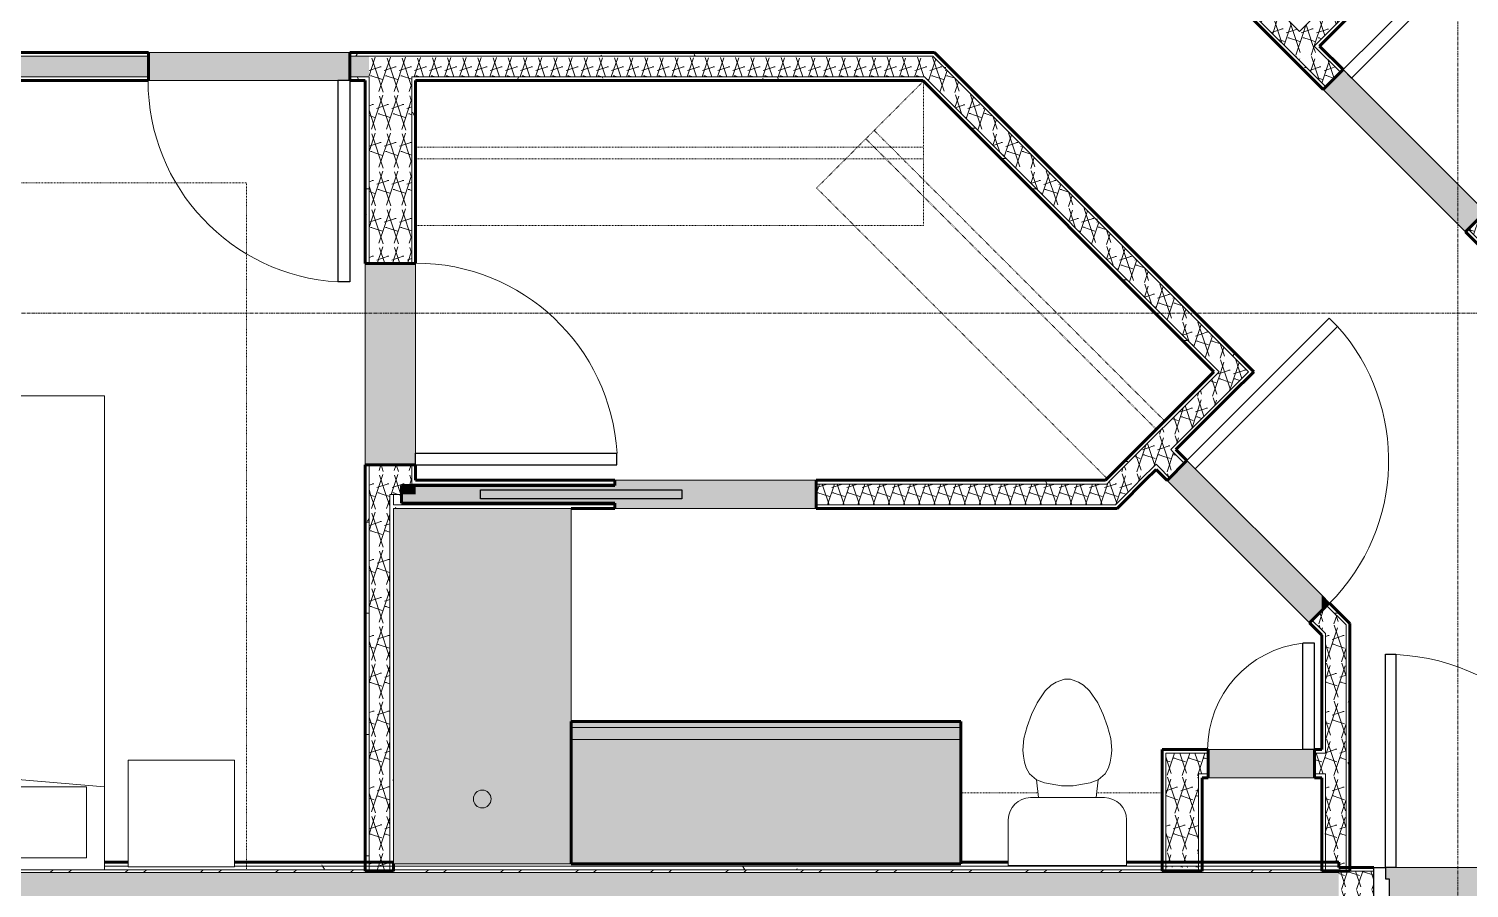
# Model space of a CAD drawing. Header units: inches. Extents: x -4169 to -1846, y 9706 to 12377.
# Drawn here: x -3722.7 to -3479.4, y 11750.1 to 11895.2 of the extents above; entities that cross this region are included whole.
import ezdxf

# ---------------------------------------------------------------- set-up
doc = ezdxf.new("R2010")
doc.units = ezdxf.units.IN
doc.header["$MEASUREMENT"] = 0
doc.linetypes.add('Dash', pattern=[0.25, 0.125, -0.125])
doc.linetypes.add('Grid Line 1_2_', pattern=[0.875, 0.5, -0.125, 0.125, -0.125])
for name, color, linetype, lineweight in [('0-1', 7, 'Continuous', 5), ('0-2', 50, 'Continuous', 18), ('A-DOOR', 31, 'Continuous', 18), ('A-DOOR-1', 250, 'Continuous', 9), ('A-DOOR-2', 90, 'Continuous', 30), ('A-DOOR-6', 31, 'Continuous', 30), ('A-DOOR-7', 31, 'Continuous', 9), ('A-DOOR-FRAM', 31, 'Continuous', 30), ('A-WALL', 113, 'Continuous', 18), ('A-WALL-1', 8, 'Continuous', 5), ('A-WALL-4', 10, 'Continuous', 60), ('A-WALL-5', 50, 'Continuous', 18), ('A-WALL-PATT-1', 250, 'Continuous', 9), ('A-WALL-PATT-2', 253, 'Continuous', 9), ('A-WALL-PATT-4', 111, 'Continuous', 9), ('I-FURN-1', 250, 'Continuous', 9), ('I-FURN-HDLN-1', 250, 'Dash', 9), ('I-WALL', 2, 'Continuous', 18), ('I-WALL-2', 2, 'Continuous', 5), ('I-WALL-3', 2, 'Continuous', 60), ('P-SANR-FIXT-2', 250, 'Continuous', 9), ('P-SANR-FIXT-3', 55, 'Continuous', 9), ('Q-CASE-1', 9, 'Continuous', 9), ('Q-CASE-2', 10, 'Continuous', 60), ('Q-CASE-3', 250, 'Continuous', 9), ('Q-CASE-HDLN-1', 250, 'Dash', 9), ('S-GRID-1', 1, 'Grid Line 1_2_', 9)]:
    doc.layers.add(name, color=color, linetype=linetype, lineweight=lineweight)
pattern_1 = [(0, (0, 0), (20.48, 5.12), [0.845, -14.515, 0.845, -14.515, -81.92]), (0, (0, 0), (20.48, 5.12), [-30.72, 0.845, -29.875, 0.845, -14.515, -35.84]), (0, (0, 0), (20.48, 5.12), [-76.8, 0.845, -9.395, 0.845, -24.755]), (120, (7.68, 2.56), (-14.67405, 15.1762003), [0.845, -14.515, 0.845, -14.515, -81.92]), (120, (7.68, 2.56), (-14.67405, 15.1762003), [-30.72, 0.845, -29.875, 0.845, -14.515, -35.84]), (120, (7.68, 2.56), (-14.67405, 15.1762003), [-76.8, 0.845, -9.395, 0.845, -24.755]), (240, (10.24, 12.8), (-5.80595, -20.2962003), [0.845, -14.515, 0.845, -14.515, -81.92]), (240, (10.24, 12.8), (-5.80595, -20.2962003), [-30.72, 0.845, -29.875, 0.845, -14.515, -35.84]), (240, (10.24, 12.8), (-5.80595, -20.2962003), [-76.8, 0.845, -9.395, 0.845, -24.755])]
pattern_2 = [(161.57, (0.32, 0.32), (-2.560496185, -0.000537386), [0, -18.214, 2.022, 0]), (18.43, (-0.32, 0.32), (-2.560496185, 0.000537386), [0, -18.214, 2.022, 0]), (108.43, (0.32, 0.32), (1.27922091, -6.400876726), [6.07, -14.166]), (71.57, (-0.32, 0.32), (1.27922091, 6.400876726), [6.07, -14.166])]

# ---------------------------------------------------------------- blocks, each defined once
blk = doc.blocks.new('SWING - SINGLE - FLUSH - 2-10 x 6-8 - PASSAGE-2675466-ENLARGED RCP - 2ND FLOOR PLAN')
at = {"layer": 'A-DOOR-1'}
blk.add_arc((17, 4.25), 34.07, 93.3657, 180, dxfattribs=at)
at = {"layer": 'A-DOOR-2'}
for p, q in [((15, 4.25), (15, 38.26)), ((17, 38.26), (15, 38.26)), ((17, 4.25), (17, 38.26)), ((17, 4.25), (15, 4.25))]:
    blk.add_line(p, q, dxfattribs=at)
blk = doc.blocks.new('Bath Tub - Maestro - 60_x30_-1372872-ENLARGED RCP - 2ND FLOOR PLAN')
at = {"layer": 'P-SANR-FIXT-3'}
blk.add_hatch(color=256, dxfattribs=at).paths.add_polyline_path([(0, -30), (60, -30), (60, 0), (0, 0)], flags=0)
at = {"layer": 'P-SANR-FIXT-2'}
for p, q in [((0, -30), (0, 0)), ((0, 0), (60, 0)), ((60, 0), (60, -30)), ((60, -30), (0, -30))]:
    blk.add_line(p, q, dxfattribs=at)
for start, end in [(0, 180), (180, 0)]:
    blk.add_arc((10.9375, -15), 1.5, start, end, dxfattribs=at)
blk = doc.blocks.new('Toilet-Domestic-3D - Toilet-Domestic-3D-1352612-ENLARGED RCP - 2ND FLOOR PLAN')
at = {"layer": 'P-SANR-FIXT-2'}
for p, q in [((-9.98, 19.48), (9.98, 19.48)), ((-9.98, 11.75), (-9.98, 19.48)), ((9.98, 19.48), (9.98, 11.75)), ((6.25, 8.02), (-6.25, 8.02)), ((-4.86, 8.02), (-5.21, 5)), ((4.86, 8.02), (5.21, 5)), ((-5.21, 5), (-6.4, 4)), ((-3.84, 5.5), (-5.21, 5)), ((-1, 6), (-3.84, 5.5)), ((1, 6), (-1, 6)), ((3.84, 5.5), (1, 6)), ((5.21, 5), (3.84, 5.5)), ((6.4, 4), (5.21, 5)), ((-6.97, 3), (-7.24, 2)), ((-6.4, 4), (-6.97, 3)), ((6.97, 3), (6.4, 4)), ((7.24, 2), (6.97, 3)), ((-7.41, 1), (-7.5, 0)), ((-7.5, 0), (-7.33, -1.99)), ((-7.24, 2), (-7.41, 1)), ((7.41, 1), (7.24, 2)), ((7.33, -1.99), (7.5, 0)), ((7.5, 0), (7.41, 1)), ((-7.33, -1.99), (-6.79, -4)), ((6.79, -4), (7.33, -1.99)), ((-6.79, -4), (-6.06, -6)), ((6.06, -6), (6.79, -4)), ((-6.06, -6), (-5.13, -8)), ((5.13, -8), (6.06, -6)), ((-5.13, -8), (-3.74, -10)), ((3.74, -10), (5.13, -8)), ((-3.74, -10), (-2.74, -11)), ((-2.74, -11), (-1.87, -11.5)), ((-1.87, -11.5), (-0.5, -12)), ((-0.5, -12), (0.5, -12)), ((0.5, -12), (1.87, -11.5)), ((1.87, -11.5), (2.74, -11)), ((2.74, -11), (3.74, -10))]:
    blk.add_line(p, q, dxfattribs=at)
for centre, start, end in [((-6.25, 11.75), 180, 270), ((6.25, 11.75), 270, 360)]:
    blk.add_arc(centre, 3.73, start, end, dxfattribs=at)
blk = doc.blocks.new('OD_CW_Upper Cabinet - OD_CW_Upper Cabinet-1867077-ENLARGED RCP - 2ND FLOOR PLAN')
at = {"layer": 'Q-CASE-HDLN-1'}
for p, q in [((0.74, -12), (13.78, -12)), ((23.7, -12), (34.74, -12))]:
    blk.add_line(p, q, dxfattribs=at)
blk = doc.blocks.new('OD_CW_Base Cabinet - OD_CW_Base Cabinet-1833608-ENLARGED RCP - 2ND FLOOR PLAN')
at = {"layer": 'Q-CASE-1'}
for points in [[(32.57, -1), (66.57, -1), (66.57, 0), (0.74, 0), (0.74, -1)], [(0.74, -3), (66.57, -3), (66.57, -1), (0.74, -1)], [(32.57, -24), (66.57, -24), (66.57, -3), (0.74, -3), (0.74, -24)]]:
    blk.add_hatch(color=256, dxfattribs=at).paths.add_polyline_path(points, flags=0)
at = {"layer": 'Q-CASE-2'}
for p, q in [((0.74, -24), (0.74, 0)), ((0.74, 0), (66.57, 0)), ((66.57, 0), (66.57, -24)), ((66.57, -24), (0.74, -24))]:
    blk.add_line(p, q, dxfattribs=at)
at = {"layer": 'Q-CASE-3'}
for p, q in [((66.57, 0), (0.74, 0)), ((66.57, -1), (0.74, -1)), ((66.57, -1), (0.74, -1)), ((66.57, -1), (66.57, 0)), ((66.57, -3), (66.57, -1)), ((0.74, -3), (0.74, -24)), ((66.57, -3), (0.74, -3)), ((66.57, -24), (66.57, -3)), ((66.57, -24), (0.74, -24))]:
    blk.add_line(p, q, dxfattribs=at)
blk = doc.blocks.new('POCKET - FLUSH - 2-10 x 6-8-2636667-ENLARGED RCP - 2ND FLOOR PLAN')
at = {"layer": 'A-DOOR-2'}
for p, q in [((-39.67, -0.75), (-39.67, 0.75)), ((-39.67, 0.75), (-5.67, 0.75)), ((-5.67, 0.75), (-5.67, -0.75)), ((-5.67, -0.75), (-39.67, -0.75))]:
    blk.add_line(p, q, dxfattribs=at)
blk = doc.blocks.new('OD_CW_Closet - OD_CW_Closet-1898385-ENLARGED RCP - 2ND FLOOR PLAN')
at = {"layer": 'Q-CASE-HDLN-1'}
for p, q in [((0.74, 1.51), (70.13, 1.51)), ((70.13, 1.51), (70.13, -24)), ((0.74, -10.24), (70.13, -10.24)), ((0.74, -12.24), (70.13, -12.24))]:
    blk.add_line(p, q, dxfattribs=at)
blk = doc.blocks.new('OD_CW_Closet - OD_CW_Closet-2675467-ENLARGED RCP - 2ND FLOOR PLAN')
at = {"layer": 'Q-CASE-HDLN-1'}
for p, q in [((0.74, -23.86), (0.74, 0.45)), ((0.74, 0.45), (86.54, 0.45)), ((0.74, -10.78), (86.54, -10.78)), ((0.74, -12.78), (86.54, -12.78))]:
    blk.add_line(p, q, dxfattribs=at)
blk = doc.blocks.new('SWING - SINGLE - FLUSH - 2-10 x 6-8 - PRIVACY-2632540-ENLARGED RCP - 2ND FLOOR PLAN')
at = {"layer": 'A-DOOR-1'}
blk.add_arc((17, -2.37), 34.07, 180, 266.6343, dxfattribs=at)
at = {"layer": 'A-DOOR-2'}
for p, q in [((15, -2.37), (15, -36.38)), ((17, -2.37), (15, -2.37)), ((17, -2.37), (17, -36.38)), ((17, -36.38), (15, -36.38))]:
    blk.add_line(p, q, dxfattribs=at)
blk = doc.blocks.new('Bed-Standard - King 78_ x 80_-1379907-ENLARGED RCP - 2ND FLOOR PLAN')
at = {"layer": 'I-FURN-1'}
for p, q in [((-28.31, 41.8), (49.69, 41.8)), ((-28.31, -38.2), (-28.31, 41.8)), ((49.69, 41.8), (49.69, -38.2)), ((49.69, -24.2), (-28.31, -17.63)), ((-25.31, -24.2), (46.69, -24.2)), ((-25.31, -36.2), (-25.31, -24.2)), ((46.69, -36.2), (46.69, -24.2)), ((-25.31, -36.2), (46.69, -36.2)), ((49.69, -38.2), (-28.31, -38.2))]:
    blk.add_line(p, q, dxfattribs=at)
at = {"layer": 'I-FURN-HDLN-1'}
for p, q in [((-64.31, 77.8), (73.69, 77.8)), ((-64.31, -38.2), (-64.31, 77.8)), ((73.69, 77.8), (73.69, -38.2))]:
    blk.add_line(p, q, dxfattribs=at)
blk = doc.blocks.new('Table-Night Stand - 18_ x 18_ x 24_-1372838-ENLARGED RCP - 2ND FLOOR PLAN')
at = {"layer": 'I-FURN-1'}
for p, q in [((0.15, 0), (18.15, 0)), ((0.15, -18), (0.15, 0)), ((18.15, 0), (18.15, -18)), ((18.15, -18), (0.15, -18))]:
    blk.add_line(p, q, dxfattribs=at)
blk = doc.blocks.new('SWING - SINGLE - FLUSH - 1-6 X 6-8 PASSAGE-2632549-ENLARGED RCP - 2ND FLOOR PLAN')
at = {"layer": 'A-DOOR-1'}
blk.add_arc((9, 2.37), 18.07, 96.3558, 180, dxfattribs=at)
at = {"layer": 'A-DOOR-2'}
for p, q in [((7, 2.37), (7, 20.33)), ((9, 20.33), (7, 20.33)), ((9, 2.37), (9, 20.33)), ((9, 2.37), (7, 2.37))]:
    blk.add_line(p, q, dxfattribs=at)
blk = doc.blocks.new('CTR - 1st Phase - Unit Layouts_rvt-1-ENLARGED RCP - 2ND FLOOR PLAN')
at = {"layer": 'A-WALL-1'}
for points in [[(-3689.7, 11886.44), (-3668.45, 11886.44), (-3668.45, 11891.19), (-3702.45, 11891.19), (-3702.45, 11886.44)], [(-3480, 11860.89), (-3476.64, 11864.25), (-3500.69, 11888.29), (-3504.04, 11884.93), (-3480.44, 11861.33)], [(-3661.08, 11821.54), (-3657.33, 11821.54), (-3657.33, 11855.54), (-3665.83, 11855.54), (-3665.83, 11821.54), (-3661.7, 11821.54)], [(-3506.38, 11794.88), (-3504.3, 11796.96), (-3504.3, 11799.52), (-3527.06, 11822.28), (-3530.42, 11818.92), (-3506.82, 11795.32)], [(-3623.7, 11814.19), (-3589.7, 11814.19), (-3589.7, 11818.94), (-3623.7, 11818.94), (-3623.7, 11818.06), (-3657.33, 11818.06), (-3657.33, 11816.56), (-3659.7, 11816.56), (-3659.7, 11815.06), (-3623.7, 11815.06), (-3623.7, 11814.81)], [(-3659.7, 11816.56), (-3657.33, 11816.56), (-3657.33, 11818.06), (-3659.7, 11818.06), (-3659.7, 11817.36)], [(-3504.3, 11796.96), (-3503.02, 11798.24), (-3504.3, 11799.52), (-3504.3, 11797.48)], [(-3513.76, 11768.72), (-3505.5, 11768.72), (-3505.5, 11773.47), (-3523.5, 11773.47), (-3523.5, 11768.72)]]:
    blk.add_hatch(color=256, dxfattribs=at).paths.add_polyline_path(points, flags=0)
at = {"layer": 'A-WALL-PATT-1'}
h = blk.add_hatch(dxfattribs=at)
h.set_pattern_fill('FP_1', color=256, style=0, pattern_type=2)
h.set_pattern_definition(pattern_1)
h.paths.add_polyline_path([(-3504.66, 11892.26), (-3481.16, 11915.77), (-3481.16, 11916.65), (-3505.11, 11892.71)], flags=0)
h = blk.add_hatch(dxfattribs=at)
h.set_pattern_fill('FP_1', color=256, style=0, pattern_type=2)
h.set_pattern_definition(pattern_1)
h.paths.add_polyline_path([(-3447.42, 11834.14), (-3447.42, 11835.02), (-3464.06, 11851.66), (-3464.95, 11851.66), (-3450.98, 11837.69)], flags=0)
h.paths.add_polyline_path([(-3468.45, 11855.16), (-3467.56, 11855.16), (-3476.64, 11864.25), (-3477.09, 11863.8), (-3474.17, 11860.89)], flags=0)
h.paths.add_polyline_path([(-3501.13, 11887.84), (-3500.69, 11888.29), (-3505.11, 11892.71), (-3505.55, 11892.26), (-3501.57, 11888.29)], flags=0)
h.paths.add_polyline_path([(-3508.02, 11894.74), (-3507.58, 11895.18), (-3518.75, 11906.35), (-3518.75, 11905.47), (-3512.92, 11899.63)], flags=0)
h = blk.add_hatch(dxfattribs=at)
h.set_pattern_fill('FP_1', color=256, style=0, pattern_type=2)
h.set_pattern_definition(pattern_1)
h.paths.add_polyline_path([(-3447.42, 11828.31), (-3447.42, 11829.19), (-3479.56, 11861.33), (-3480, 11860.89), (-3456.81, 11837.69)], flags=0)
h.paths.add_polyline_path([(-3504.04, 11884.93), (-3503.6, 11885.37), (-3522.87, 11904.64), (-3522.85, 11903.74), (-3504.49, 11885.37)], flags=0)
h = blk.add_hatch(dxfattribs=at)
h.set_pattern_fill('FP_1', color=256, style=0, pattern_type=2)
h.set_pattern_definition(pattern_1)
h.paths.add_polyline_path([(-3666.78, 11890.56), (-3665.83, 11890.56), (-3665.83, 11891.19), (-3668.45, 11891.19), (-3668.45, 11890.56)], flags=0)
h.paths.add_polyline_path([(-3801.84, 11890.56), (-3702.45, 11890.56), (-3702.45, 11891.19), (-3852.47, 11891.19), (-3852.47, 11890.56), (-3849.85, 11890.56)], flags=0)
h = blk.add_hatch(dxfattribs=at)
h.set_pattern_fill('FP_1', color=256, style=0, pattern_type=2)
h.set_pattern_definition(pattern_1)
h.paths.add_polyline_path([(-3665.2, 11816.56), (-3665.2, 11821.54), (-3665.83, 11821.54), (-3665.83, 11816.56)], flags=0)
h.paths.add_polyline_path([(-3665.2, 11855.54), (-3665.2, 11887.06), (-3665.83, 11887.06), (-3665.83, 11855.54)], flags=0)
h.paths.add_polyline_path([(-3665.83, 11890.56), (-3665.2, 11890.56), (-3665.2, 11891.19), (-3665.83, 11891.19)], flags=0)
h = blk.add_hatch(dxfattribs=at)
h.set_pattern_fill('FP_1', color=256, style=0, pattern_type=2)
h.set_pattern_definition(pattern_1)
h.paths.add_polyline_path([(-3597.29, 11890.56), (-3569.96, 11890.56), (-3570.59, 11891.19), (-3665.2, 11891.19), (-3665.2, 11890.56), (-3599.25, 11890.56)], flags=0)
h = blk.add_hatch(dxfattribs=at)
h.set_pattern_fill('FP_1', color=256, style=0, pattern_type=2)
h.set_pattern_definition(pattern_1)
h.paths.add_polyline_path([(-3516.23, 11836.83), (-3515.78, 11837.27), (-3569.7, 11891.19), (-3570.59, 11891.19), (-3516.67, 11837.27)], flags=0)
h = blk.add_hatch(dxfattribs=at)
h.set_pattern_fill('FP_1', color=256, style=0, pattern_type=2)
h.set_pattern_definition(pattern_1)
h.paths.add_polyline_path([(-3666.78, 11886.44), (-3665.83, 11886.44), (-3665.83, 11887.06), (-3668.45, 11887.06), (-3668.45, 11886.44)], flags=0)
h.paths.add_polyline_path([(-3702.45, 11886.44), (-3702.45, 11887.06), (-3852.47, 11887.06), (-3852.47, 11886.44), (-3709.91, 11886.44)], flags=0)
h = blk.add_hatch(dxfattribs=at)
h.set_pattern_fill('FP_1', color=256, style=0, pattern_type=2)
h.set_pattern_definition(pattern_1)
h.paths.add_polyline_path([(-3657.95, 11818.31), (-3657.33, 11818.31), (-3657.33, 11821.54), (-3657.95, 11821.54), (-3657.95, 11818.94)], flags=0)
h.paths.add_polyline_path([(-3657.95, 11855.54), (-3657.33, 11855.54), (-3657.33, 11887.06), (-3657.95, 11887.06), (-3657.95, 11863.28)], flags=0)
h = blk.add_hatch(dxfattribs=at)
h.set_pattern_fill('FP_1', color=256, style=0, pattern_type=2)
h.set_pattern_definition(pattern_1)
h.paths.add_polyline_path([(-3594.46, 11886.44), (-3571.67, 11886.44), (-3572.3, 11887.06), (-3657.33, 11887.06), (-3657.33, 11886.44), (-3599.25, 11886.44)], flags=0)
h = blk.add_hatch(dxfattribs=at)
h.set_pattern_fill('FP_1', color=256, style=0, pattern_type=2)
h.set_pattern_definition(pattern_1)
h.paths.add_polyline_path([(-3522.06, 11836.83), (-3521.62, 11837.27), (-3571.41, 11887.06), (-3572.3, 11887.06), (-3522.5, 11837.27)], flags=0)
h = blk.add_hatch(dxfattribs=at)
h.set_pattern_fill('FP_1', color=256, style=0, pattern_type=2)
h.set_pattern_definition(pattern_1)
h.paths.add_polyline_path([(-3539.95, 11818.94), (-3522.06, 11836.83), (-3522.5, 11837.27), (-3540.83, 11818.94)], flags=0)
h = blk.add_hatch(dxfattribs=at)
h.set_pattern_fill('FP_1', color=256, style=0, pattern_type=2)
h.set_pattern_definition(pattern_1)
h.paths.add_polyline_path([(-3500.17, 11794.51), (-3500.17, 11795.39), (-3503.02, 11798.24), (-3503.46, 11797.8), (-3500.43, 11794.77)], flags=0)
h.paths.add_polyline_path([(-3527.5, 11821.84), (-3527.06, 11822.28), (-3528.92, 11824.14), (-3529.36, 11823.69), (-3527.95, 11822.28)], flags=0)
h = blk.add_hatch(dxfattribs=at)
h.set_pattern_fill('FP_1', color=256, style=0, pattern_type=2)
h.set_pattern_definition(pattern_1)
h.paths.add_polyline_path([(-3569.7, 11818.31), (-3540.57, 11818.31), (-3539.95, 11818.94), (-3589.7, 11818.94), (-3589.7, 11818.31), (-3569.96, 11818.31)], flags=0)
h.paths.add_polyline_path([(-3657.33, 11818.31), (-3623.7, 11818.31), (-3623.7, 11818.94), (-3657.33, 11818.94)], flags=0)
h = blk.add_hatch(dxfattribs=at)
h.set_pattern_fill('FP_1', color=256, style=0, pattern_type=2)
h.set_pattern_definition(pattern_1)
h.paths.add_polyline_path([(-3665.83, 11754.44), (-3665.2, 11754.44), (-3665.2, 11816.56), (-3665.83, 11816.56), (-3665.83, 11757.26)], flags=0)
h = blk.add_hatch(dxfattribs=at)
h.set_pattern_fill('FP_1', color=256, style=0, pattern_type=2)
h.set_pattern_definition(pattern_1)
h.paths.add_polyline_path([(-3661.69, 11754.44), (-3661.08, 11754.44), (-3661.08, 11816.56), (-3661.7, 11816.56), (-3661.7, 11754.44)], flags=0)
h = blk.add_hatch(dxfattribs=at)
h.set_pattern_fill('FP_1', color=256, style=0, pattern_type=2)
h.set_pattern_definition(pattern_1)
h.paths.add_polyline_path([(-3569.7, 11814.19), (-3538.86, 11814.19), (-3538.24, 11814.81), (-3589.7, 11814.81), (-3589.7, 11814.19), (-3569.96, 11814.19)], flags=0)
h.paths.add_polyline_path([(-3623.7, 11814.19), (-3623.7, 11814.81), (-3661.08, 11814.81), (-3661.08, 11814.19), (-3631.08, 11814.19)], flags=0)
h = blk.add_hatch(dxfattribs=at)
h.set_pattern_fill('FP_1', color=256, style=0, pattern_type=2)
h.set_pattern_definition(pattern_1)
h.paths.add_polyline_path([(-3499.55, 11752.94), (-3499.55, 11794.77), (-3500.17, 11795.39), (-3500.17, 11752.94)], flags=0)
h = blk.add_hatch(dxfattribs=at)
h.set_pattern_fill('FP_1', color=256, style=0, pattern_type=2)
h.set_pattern_definition(pattern_1)
h.paths.add_polyline_path([(-3531.25, 11754.44), (-3530.63, 11754.44), (-3530.63, 11773.47), (-3531.25, 11773.47), (-3531.25, 11757.26)], flags=0)
h = blk.add_hatch(dxfattribs=at)
h.set_pattern_fill('FP_1', color=256, style=0, pattern_type=2)
h.set_pattern_definition(pattern_1)
h.paths.add_polyline_path([(-3525.13, 11754.44), (-3524.5, 11754.44), (-3524.5, 11769.35), (-3525.13, 11769.35), (-3525.13, 11757.26)], flags=0)
at = {"layer": 'A-WALL-PATT-2'}
h = blk.add_hatch(dxfattribs=at)
h.set_pattern_fill('FP_2', color=256, style=0, pattern_type=2)
h.set_pattern_definition(pattern_2)
h.paths.add_polyline_path([(-3505.55, 11892.26), (-3484.66, 11913.15), (-3484.66, 11918.1), (-3508.02, 11894.74), (-3505.56, 11892.27)], flags=0)
h = blk.add_hatch(dxfattribs=at)
h.set_pattern_fill('FP_2', color=256, style=0, pattern_type=2)
h.set_pattern_definition(pattern_2)
h.paths.add_polyline_path([(-3446.8, 11828.57), (-3446.8, 11833.52), (-3477.09, 11863.8), (-3479.56, 11861.33), (-3447.42, 11829.19)], flags=0)
h.paths.add_polyline_path([(-3503.6, 11885.37), (-3501.13, 11887.84), (-3519.37, 11906.09), (-3519.37, 11901.14), (-3504.04, 11885.81)], flags=0)
h = blk.add_hatch(dxfattribs=at)
h.set_pattern_fill('FP_2', color=256, style=0, pattern_type=2)
h.set_pattern_definition(pattern_2)
h.paths.add_polyline_path([(-3665.83, 11887.06), (-3665.2, 11887.06), (-3665.2, 11890.56), (-3668.45, 11890.56), (-3668.45, 11887.06), (-3666.78, 11887.06)], flags=0)
h.paths.add_polyline_path([(-3787.91, 11887.06), (-3702.45, 11887.06), (-3702.45, 11890.56), (-3852.47, 11890.56), (-3852.47, 11887.06), (-3801.84, 11887.06)], flags=0)
h = blk.add_hatch(dxfattribs=at)
h.set_pattern_fill('FP_2', color=256, style=0, pattern_type=2)
h.set_pattern_definition(pattern_2)
h.paths.add_polyline_path([(-3659.7, 11816.56), (-3659.7, 11818.06), (-3657.95, 11818.06), (-3657.95, 11821.54), (-3665.2, 11821.54), (-3665.2, 11816.56), (-3661.08, 11816.56)], flags=0)
h.paths.add_polyline_path([(-3657.95, 11855.54), (-3657.95, 11890.56), (-3665.2, 11890.56), (-3665.2, 11855.54)], flags=0)
h = blk.add_hatch(dxfattribs=at)
h.set_pattern_fill('FP_2', color=256, style=0, pattern_type=2)
h.set_pattern_definition(pattern_2)
h.paths.add_polyline_path([(-3599.25, 11887.06), (-3571.41, 11887.06), (-3574.91, 11890.56), (-3657.95, 11890.56), (-3657.95, 11887.06), (-3657.33, 11887.06)], flags=0)
h = blk.add_hatch(dxfattribs=at)
h.set_pattern_fill('FP_2', color=256, style=0, pattern_type=2)
h.set_pattern_definition(pattern_2)
h.paths.add_polyline_path([(-3519.14, 11834.79), (-3516.67, 11837.27), (-3569.96, 11890.56), (-3574.91, 11890.56), (-3519.58, 11835.24)], flags=0)
h = blk.add_hatch(dxfattribs=at)
h.set_pattern_fill('FP_2', color=256, style=0, pattern_type=2)
h.set_pattern_definition(pattern_2)
h.paths.add_polyline_path([(-3538.24, 11818.31), (-3535.62, 11818.31), (-3519.14, 11834.79), (-3521.62, 11837.27), (-3540.57, 11818.31), (-3538.86, 11818.31)], flags=0)
h = blk.add_hatch(dxfattribs=at)
h.set_pattern_fill('FP_2', color=256, style=0, pattern_type=2)
h.set_pattern_definition(pattern_2)
h.paths.add_polyline_path([(-3503.67, 11793.06), (-3503.67, 11797.58), (-3505.94, 11795.32), (-3504.3, 11793.68)], flags=0)
h.paths.add_polyline_path([(-3529.98, 11819.36), (-3527.5, 11821.84), (-3529.8, 11824.14), (-3532.28, 11821.66), (-3530.42, 11819.8)], flags=0)
h = blk.add_hatch(dxfattribs=at)
h.set_pattern_fill('FP_2', color=256, style=0, pattern_type=2)
h.set_pattern_definition(pattern_2)
h.paths.add_polyline_path([(-3661.7, 11752.94), (-3661.7, 11816.56), (-3665.2, 11816.56), (-3665.2, 11752.94)], flags=0)
h = blk.add_hatch(dxfattribs=at)
h.set_pattern_fill('FP_2', color=256, style=0, pattern_type=2)
h.set_pattern_definition(pattern_2)
h.paths.add_polyline_path([(-3545.36, 11814.81), (-3539.12, 11814.81), (-3535.62, 11818.31), (-3589.7, 11818.31), (-3589.7, 11814.81), (-3569.7, 11814.81)], flags=0)
h.paths.add_polyline_path([(-3657.33, 11814.81), (-3623.7, 11814.81), (-3623.7, 11815.06), (-3659.7, 11815.06), (-3659.7, 11816.56), (-3661.08, 11816.56), (-3661.08, 11814.81), (-3659.7, 11814.81)], flags=0)
h.paths.add_polyline_path([(-3623.7, 11818.06), (-3623.7, 11818.31), (-3657.95, 11818.31), (-3657.95, 11818.06), (-3631.08, 11818.06)], flags=0)
h = blk.add_hatch(dxfattribs=at)
h.set_pattern_fill('FP_2', color=256, style=0, pattern_type=2)
h.set_pattern_definition(pattern_2)
h.paths.add_polyline_path([(-3501.42, 11752.94), (-3500.17, 11752.94), (-3500.17, 11794.51), (-3503.46, 11797.8), (-3503.67, 11797.58), (-3503.67, 11754.44), (-3501.42, 11754.44), (-3501.42, 11753.19)], flags=0)
h = blk.add_hatch(dxfattribs=at)
h.set_pattern_fill('FP_2', color=256, style=0, pattern_type=2)
h.set_pattern_definition(pattern_2)
h.paths.add_polyline_path([(-3525.13, 11752.96), (-3525.13, 11753.19), (-3530.63, 11753.19), (-3530.62, 11752.96)], flags=0)
h.paths.add_polyline_path([(-3525.13, 11753.58), (-3525.13, 11753.81), (-3530.63, 11753.81), (-3530.63, 11753.59), (-3530.41, 11753.59)], flags=0)
h.paths.add_polyline_path([(-3530.12, 11754.44), (-3525.13, 11754.44), (-3525.13, 11772.85), (-3530.63, 11772.85), (-3530.63, 11754.44)], flags=0)
h = blk.add_hatch(dxfattribs=at)
h.set_pattern_fill('FP_2', color=256, style=0, pattern_type=2)
h.set_pattern_definition(pattern_2)
h.paths.add_polyline_path([(-3525.13, 11769.35), (-3523.5, 11769.35), (-3523.5, 11772.85), (-3525.13, 11772.85)], flags=0)
h.paths.add_polyline_path([(-3504.3, 11769.35), (-3503.67, 11769.35), (-3503.67, 11772.85), (-3505.5, 11772.85), (-3505.5, 11769.35), (-3504.32, 11769.35)], flags=0)
at = {"layer": 'A-WALL-4'}
for p, q in [((-3485.29, 11911.64), (-3504.66, 11892.26)), ((-3504.04, 11884.93), (-3518.75, 11899.63)), ((-3504.66, 11892.26), (-3500.69, 11888.29)), ((-3852.47, 11891.19), (-3702.45, 11891.19)), ((-3702.45, 11891.19), (-3702.45, 11886.44)), ((-3668.45, 11891.19), (-3665.83, 11891.19)), ((-3668.45, 11886.44), (-3668.45, 11891.19)), ((-3665.83, 11891.19), (-3665.2, 11891.19)), ((-3665.2, 11891.19), (-3657.33, 11891.19)), ((-3657.33, 11891.19), (-3576.42, 11891.19)), ((-3576.42, 11891.19), (-3570.59, 11891.19)), ((-3570.59, 11891.19), (-3569.7, 11891.19)), ((-3569.7, 11891.19), (-3515.78, 11837.27)), ((-3500.69, 11888.29), (-3504.04, 11884.93)), ((-3702.45, 11886.44), (-3852.47, 11886.44)), ((-3665.83, 11886.44), (-3668.45, 11886.44)), ((-3665.83, 11855.54), (-3665.83, 11886.44)), ((-3571.67, 11886.44), (-3657.33, 11886.44)), ((-3657.33, 11886.44), (-3657.33, 11855.54)), ((-3522.5, 11837.27), (-3571.67, 11886.44)), ((-3480, 11860.89), (-3476.64, 11864.25)), ((-3447.42, 11828.31), (-3480, 11860.89)), ((-3657.33, 11855.54), (-3665.83, 11855.54)), ((-3540.83, 11818.94), (-3522.5, 11837.27)), ((-3516.23, 11836.83), (-3519.14, 11833.91)), ((-3515.78, 11837.27), (-3516.23, 11836.83)), ((-3519.14, 11833.91), (-3528.92, 11824.14)), ((-3528.92, 11824.14), (-3527.06, 11822.28)), ((-3665.83, 11816.56), (-3665.83, 11821.54)), ((-3665.83, 11821.54), (-3657.33, 11821.54)), ((-3657.33, 11821.54), (-3657.33, 11818.94)), ((-3527.06, 11822.28), (-3530.42, 11818.92)), ((-3657.33, 11818.94), (-3623.7, 11818.94)), ((-3623.7, 11818.94), (-3623.7, 11818.06)), ((-3589.7, 11818.94), (-3540.83, 11818.94)), ((-3589.7, 11814.19), (-3589.7, 11818.94)), ((-3534.11, 11818.94), (-3538.24, 11814.81)), ((-3532.28, 11820.78), (-3534.11, 11818.94)), ((-3530.42, 11818.92), (-3532.28, 11820.78)), ((-3665.83, 11752.94), (-3665.83, 11816.56)), ((-3657.33, 11818.06), (-3659.7, 11818.06)), ((-3659.7, 11818.06), (-3659.7, 11816.56)), ((-3659.7, 11816.56), (-3659.7, 11815.06)), ((-3623.7, 11818.06), (-3657.33, 11818.06)), ((-3659.7, 11815.06), (-3623.7, 11815.06)), ((-3623.7, 11814.19), (-3631.08, 11814.19)), ((-3623.7, 11815.06), (-3623.7, 11814.19)), ((-3538.86, 11814.19), (-3589.7, 11814.19)), ((-3538.24, 11814.81), (-3538.86, 11814.19)), ((-3506.38, 11794.88), (-3504.3, 11796.96)), ((-3504.3, 11796.96), (-3503.02, 11798.24)), ((-3503.02, 11798.24), (-3499.55, 11794.77)), ((-3504.3, 11792.8), (-3506.38, 11794.88)), ((-3499.55, 11794.77), (-3499.55, 11752.94)), ((-3504.3, 11773.47), (-3504.3, 11792.8)), ((-3531.25, 11752.94), (-3531.25, 11773.47)), ((-3531.25, 11773.47), (-3530.63, 11773.47)), ((-3530.63, 11773.47), (-3524.5, 11773.47)), ((-3524.5, 11773.47), (-3523.5, 11773.47)), ((-3523.5, 11773.47), (-3523.5, 11768.72)), ((-3505.5, 11768.72), (-3505.5, 11773.47)), ((-3505.5, 11773.47), (-3504.3, 11773.47)), ((-3524.5, 11768.72), (-3524.5, 11752.94)), ((-3523.5, 11768.72), (-3524.5, 11768.72)), ((-3504.3, 11768.72), (-3505.5, 11768.72)), ((-3504.3, 11752.94), (-3504.3, 11768.72)), ((-3661.08, 11752.94), (-3665.83, 11752.94)), ((-3661.08, 11754.19), (-3661.08, 11752.94)), ((-3524.5, 11752.94), (-3531.25, 11752.94)), ((-3499.55, 11752.94), (-3504.3, 11752.94))]:
    blk.add_line(p, q, dxfattribs=at)
at = {"layer": 'A-WALL-5'}
for p, q in [((-3485.29, 11917.47), (-3507.58, 11895.18)), ((-3485.29, 11912.52), (-3505.11, 11892.71)), ((-3518.75, 11905.47), (-3508.02, 11894.74)), ((-3518.75, 11900.52), (-3503.6, 11885.37)), ((-3508.02, 11894.74), (-3507.58, 11895.18)), ((-3505.55, 11892.26), (-3505.11, 11892.71)), ((-3505.55, 11892.26), (-3501.13, 11887.84)), ((-3702.45, 11890.56), (-3852.47, 11890.56)), ((-3668.45, 11891.19), (-3702.45, 11891.19)), ((-3665.83, 11890.56), (-3668.45, 11890.56)), ((-3665.2, 11890.56), (-3665.83, 11890.56)), ((-3657.95, 11890.56), (-3665.2, 11890.56)), ((-3657.33, 11890.56), (-3657.95, 11890.56)), ((-3657.33, 11890.56), (-3575.8, 11890.56)), ((-3574.91, 11890.56), (-3575.8, 11890.56)), ((-3569.96, 11890.56), (-3574.91, 11890.56)), ((-3516.67, 11837.27), (-3569.96, 11890.56)), ((-3702.45, 11887.06), (-3852.47, 11887.06)), ((-3665.83, 11887.06), (-3668.45, 11887.06)), ((-3665.2, 11887.06), (-3665.83, 11887.06)), ((-3665.2, 11855.54), (-3665.2, 11887.06)), ((-3657.33, 11887.06), (-3657.95, 11887.06)), ((-3657.95, 11855.54), (-3657.95, 11887.06)), ((-3657.33, 11887.06), (-3572.3, 11887.06)), ((-3571.41, 11887.06), (-3572.3, 11887.06)), ((-3521.62, 11837.27), (-3571.41, 11887.06)), ((-3476.64, 11864.25), (-3500.69, 11888.29)), ((-3702.45, 11886.44), (-3668.45, 11886.44)), ((-3504.04, 11884.93), (-3480, 11860.89)), ((-3479.56, 11861.33), (-3447.42, 11829.19)), ((-3665.83, 11855.54), (-3665.83, 11821.54)), ((-3657.33, 11821.54), (-3657.33, 11855.54)), ((-3522.06, 11836.83), (-3539.95, 11818.94)), ((-3522.06, 11836.83), (-3521.62, 11837.27)), ((-3519.14, 11834.79), (-3516.67, 11837.27)), ((-3519.58, 11834.35), (-3529.8, 11824.14)), ((-3519.58, 11834.35), (-3519.14, 11834.79)), ((-3529.8, 11824.14), (-3529.36, 11823.69)), ((-3527.5, 11821.84), (-3529.36, 11823.69)), ((-3665.2, 11816.56), (-3665.2, 11821.54)), ((-3657.95, 11818.31), (-3657.95, 11821.54)), ((-3532.28, 11821.66), (-3535, 11818.94)), ((-3532.28, 11821.66), (-3531.83, 11821.22)), ((-3529.98, 11819.36), (-3531.83, 11821.22)), ((-3504.3, 11799.52), (-3527.06, 11822.28)), ((-3589.7, 11818.94), (-3623.7, 11818.94)), ((-3540.57, 11818.31), (-3539.95, 11818.94)), ((-3535.62, 11818.31), (-3535, 11818.94)), ((-3530.42, 11818.92), (-3506.38, 11794.88)), ((-3665.2, 11752.94), (-3665.2, 11816.56)), ((-3661.7, 11752.94), (-3661.7, 11816.56)), ((-3661.7, 11816.56), (-3661.08, 11816.56)), ((-3661.08, 11816.56), (-3661.7, 11816.56)), ((-3661.08, 11816.56), (-3661.08, 11814.81)), ((-3661.08, 11814.81), (-3661.08, 11816.56)), ((-3661.08, 11816.56), (-3659.7, 11816.56)), ((-3659.7, 11816.56), (-3661.08, 11816.56)), ((-3657.33, 11818.31), (-3657.95, 11818.31)), ((-3623.7, 11818.31), (-3657.33, 11818.31)), ((-3540.57, 11818.31), (-3589.7, 11818.31)), ((-3539.12, 11814.81), (-3535.62, 11818.31)), ((-3623.7, 11814.81), (-3661.08, 11814.81)), ((-3623.7, 11814.19), (-3589.7, 11814.19)), ((-3539.12, 11814.81), (-3589.7, 11814.81)), ((-3504.3, 11799.52), (-3503.02, 11798.24)), ((-3500.17, 11794.51), (-3503.46, 11797.8)), ((-3504.3, 11793.68), (-3505.94, 11795.32)), ((-3500.17, 11752.94), (-3500.17, 11794.51)), ((-3503.67, 11793.06), (-3504.3, 11793.68)), ((-3503.67, 11772.85), (-3503.67, 11793.06)), ((-3530.63, 11752.94), (-3530.63, 11772.85)), ((-3525.13, 11772.85), (-3530.63, 11772.85)), ((-3524.5, 11772.85), (-3525.13, 11772.85)), ((-3524.5, 11772.85), (-3523.5, 11772.85)), ((-3505.5, 11773.47), (-3523.5, 11773.47)), ((-3505.5, 11772.85), (-3504.3, 11772.85)), ((-3503.67, 11772.85), (-3504.3, 11772.85)), ((-3525.13, 11752.94), (-3525.13, 11769.35)), ((-3524.5, 11769.35), (-3525.13, 11769.35)), ((-3524.5, 11769.35), (-3523.5, 11769.35)), ((-3523.5, 11768.72), (-3505.5, 11768.72)), ((-3505.5, 11769.35), (-3504.3, 11769.35)), ((-3503.67, 11769.35), (-3504.3, 11769.35)), ((-3503.67, 11752.94), (-3503.67, 11769.35))]:
    blk.add_line(p, q, dxfattribs=at)
at = {"layer": '0-2'}
for name, p, rotation in [('SWING - SINGLE - FLUSH - 2-10 x 6-8 - PRIVACY-2632540-ENLARGED RCP - 2ND FLOOR PLAN', (-3490.34, 11874.59), 134.9999999999904), ('OD_CW_Closet - OD_CW_Closet-2675467-ENLARGED RCP - 2ND FLOOR PLAN', (-3570.79, 11862.44), 180), ('OD_CW_Closet - OD_CW_Closet-1898385-ENLARGED RCP - 2ND FLOOR PLAN', (-3538.95, 11819.78), 134.9999999999889), ('SWING - SINGLE - FLUSH - 2-10 x 6-8 - PASSAGE-2675466-ENLARGED RCP - 2ND FLOOR PLAN', (-3661.58, 11838.54), 269.9999999999923), ('SWING - SINGLE - FLUSH - 2-10 x 6-8 - PRIVACY-2632540-ENLARGED RCP - 2ND FLOOR PLAN', (-3516.72, 11808.58), 134.9999999999929), ('Bath Tub - Maestro - 60_x30_-1372872-ENLARGED RCP - 2ND FLOOR PLAN', (-3661.08, 11754.19), 89.9999999999778), ('Toilet-Domestic-3D - Toilet-Domestic-3D-1352612-ENLARGED RCP - 2ND FLOOR PLAN', (-3547.25, 11773.37), 180)]:
    blk.add_blockref(name, p, dxfattribs=dict(at, rotation=rotation))
for name, p in [('SWING - SINGLE - FLUSH - 2-10 x 6-8 - PRIVACY-2632540-ENLARGED RCP - 2ND FLOOR PLAN', (-3685.45, 11888.81)), ('Bed-Standard - King 78_ x 80_-1379907-ENLARGED RCP - 2ND FLOOR PLAN', (-3759.59, 11791.39)), ('POCKET - FLUSH - 2-10 x 6-8-2636667-ENLARGED RCP - 2ND FLOOR PLAN', (-3606.7, 11816.56)), ('SWING - SINGLE - FLUSH - 1-6 X 6-8 PASSAGE-2632549-ENLARGED RCP - 2ND FLOOR PLAN', (-3514.5, 11771.1)), ('OD_CW_Base Cabinet - OD_CW_Base Cabinet-1833608-ENLARGED RCP - 2ND FLOOR PLAN', (-3631.82, 11778.19)), ('Table-Night Stand - 18_ x 18_ x 24_-1372838-ENLARGED RCP - 2ND FLOOR PLAN', (-3706.05, 11771.69)), ('OD_CW_Upper Cabinet - OD_CW_Upper Cabinet-1867077-ENLARGED RCP - 2ND FLOOR PLAN', (-3565.99, 11778.19))]:
    blk.add_blockref(name, p, dxfattribs=at)
blk = doc.blocks.new('CTR - 1st Phase - Shell_rvt-1-ENLARGED RCP - 2ND FLOOR PLAN')
at = {"layer": 'S-GRID-1'}
for p, q in [((-3481.32, 9836.18), (-3481.32, 12344.54)), ((-1846.46, 11847.19), (-4136.46, 11847.19))]:
    blk.add_line(p, q, dxfattribs=at)
blk = doc.blocks.new('HOLLOW METAL - UNIT DOOR-2154429-ENLARGED RCP - 2ND FLOOR PLAN')
at = {"layer": 'A-DOOR-6'}
for p, q in [((16.25, -4.125), (18, -4.125)), ((16.25, -40.125), (16.25, -4.125)), ((18, -4.125), (18, -40.125)), ((18, -40.125), (16.25, -40.125))]:
    blk.add_line(p, q, dxfattribs=at)
at = {"layer": 'A-DOOR-7'}
blk.add_arc((18, -4.125), 36, 180, 270, dxfattribs=at)
at = {"layer": 'A-DOOR-FRAM'}
for p, q in [((-20, 3.875), (-18, 3.875)), ((-20, -4.125), (-20, 3.875)), ((-18, 3.875), (-18, 1.9375)), ((18, 3.875), (20, 3.875)), ((18, 1.9375), (18, 3.875)), ((20, 3.875), (20, -4.125)), ((-18, 1.9375), (-17.375, 1.9375)), ((-17.375, 1.9375), (-17.375, -2.1875)), ((17.375, 1.9375), (18, 1.9375)), ((17.375, -2.1875), (17.375, 1.9375)), ((-18, -2.1875), (-18, -4.125)), ((-17.375, -2.1875), (-18, -2.1875)), ((18, -2.1875), (17.375, -2.1875)), ((18, -4.125), (18, -2.1875)), ((-18, -4.125), (-20, -4.125)), ((20, -4.125), (18, -4.125))]:
    blk.add_line(p, q, dxfattribs=at)

msp = doc.modelspace()

# ---------------------------------------------------------------- hatches: boundary and pattern name
at = {"layer": 'A-WALL-PATT-4'}
h = msp.add_hatch(dxfattribs=at)
h.set_pattern_fill('FP_1', color=256, style=0, pattern_type=2)
h.set_pattern_definition(pattern_1)
h.paths.add_polyline_path([(-3852.47, 11753.81), (-3807.84, 11753.81), (-3807.84, 11754.44), (-3852.47, 11754.44)], flags=0)
h.paths.add_polyline_path([(-3507.91, 11753.81), (-3501.42, 11753.81), (-3501.42, 11754.44), (-3537.28, 11754.44), (-3537.28, 11753.89), (-3557.23, 11753.89), (-3557.23, 11754.44), (-3565.25, 11754.44), (-3565.25, 11754.19), (-3661.08, 11754.19), (-3661.08, 11754.44), (-3661.7, 11754.44), (-3661.7, 11753.81), (-3514.83, 11753.81)], flags=0)
h.paths.add_polyline_path([(-3789.84, 11753.81), (-3787.91, 11753.81), (-3787.91, 11754.44), (-3789.84, 11754.44)], flags=0)
h.paths.add_polyline_path([(-3709.91, 11753.81), (-3705.91, 11753.81), (-3705.91, 11754.44), (-3709.91, 11754.44)], flags=0)
h.paths.add_polyline_path([(-3687.91, 11753.81), (-3665.2, 11753.81), (-3665.2, 11754.44), (-3687.91, 11754.44)], flags=0)
h = msp.add_hatch(dxfattribs=at)
h.set_pattern_fill('FP_1', color=256, style=0, pattern_type=2)
h.set_pattern_definition(pattern_1)
h.paths.add_polyline_path([(-3507.06, 11753.19), (-3501.42, 11753.19), (-3501.42, 11753.81), (-3525.13, 11753.81), (-3525.13, 11753.58), (-3530.63, 11753.59), (-3530.63, 11753.81), (-3661.7, 11753.81), (-3661.7, 11753.19), (-3514.83, 11753.19)], flags=0)
h.paths.add_polyline_path([(-3852.47, 11753.19), (-3787.91, 11753.19), (-3787.91, 11753.81), (-3789.84, 11753.81), (-3789.84, 11753.69), (-3807.84, 11753.69), (-3807.84, 11753.81), (-3852.47, 11753.81)], flags=0)
h.paths.add_polyline_path([(-3709.91, 11753.19), (-3665.2, 11753.19), (-3665.2, 11753.81), (-3687.91, 11753.81), (-3687.91, 11753.69), (-3705.91, 11753.71), (-3705.91, 11753.81), (-3709.91, 11753.81), (-3709.91, 11753.34)], flags=0)
h = msp.add_hatch(dxfattribs=at)
h.set_pattern_fill('FP_38', color=256, style=0, pattern_type=2)
h.set_pattern_definition([(45, (0, 0), (-6.335677, 6.335677), []), (45, (0, 9.6), (-6.335677, 6.335677), [])])
h.paths.add_polyline_path([(-3506.37, 11752.69), (-3501.42, 11752.69), (-3501.42, 11753.19), (-3525.13, 11753.19), (-3525.13, 11752.96), (-3530.63, 11752.96), (-3530.63, 11753.19), (-3661.7, 11753.19), (-3661.7, 11752.94), (-3665.2, 11752.94), (-3665.2, 11753.19), (-3852.47, 11753.19), (-3852.47, 11752.69), (-3514.83, 11752.69)], flags=0)
h = msp.add_hatch(dxfattribs=at)
h.set_pattern_fill('FP_2', color=256, style=0, pattern_type=2)
h.set_pattern_definition(pattern_2)
h.paths.add_polyline_path([(-3501.42, 11747.44), (-3495.52, 11747.44), (-3495.52, 11752.94), (-3501.42, 11752.94), (-3501.42, 11749.08)], flags=0)
h.paths.add_polyline_path([(-3455.52, 11747.44), (-3416.67, 11747.46), (-3416.67, 11752.94), (-3455.52, 11752.94), (-3455.52, 11747.5)], flags=0)
h = msp.add_hatch(dxfattribs=at)
h.set_pattern_fill('FP_1', color=256, style=0, pattern_type=2)
h.set_pattern_definition(pattern_1)
h.paths.add_polyline_path([(-3416.67, 11752.94), (-3414.67, 11752.94), (-3414.67, 11753.56), (-3455.52, 11753.56), (-3455.52, 11752.94), (-3417.17, 11752.94)], flags=0)
h.paths.add_polyline_path([(-3497.95, 11752.94), (-3495.52, 11752.94), (-3495.52, 11753.56), (-3499.55, 11753.56), (-3499.55, 11752.94), (-3499.17, 11752.94)], flags=0)
h = msp.add_hatch(dxfattribs=at)
h.set_pattern_fill('FP_2', color=256, style=0, pattern_type=2)
h.set_pattern_definition(pattern_2)
h.paths.add_polyline_path([(-3734.31, 11747.19), (-3504.67, 11747.21), (-3504.67, 11747.44), (-3501.42, 11747.44), (-3501.42, 11752.69), (-3852.47, 11752.69), (-3852.47, 11747.19), (-3741.79, 11747.19)], flags=0)
at = {"layer": 'I-WALL-2'}
msp.add_hatch(color=256, dxfattribs=at).paths.add_polyline_path([(-3493.52, 11745.81), (-3457.52, 11745.81), (-3457.52, 11747.5), (-3458.15, 11747.5), (-3458.15, 11751.63), (-3457.52, 11751.63), (-3457.52, 11753.56), (-3493.52, 11753.56), (-3493.52, 11751.63), (-3492.9, 11751.63), (-3492.9, 11747.5), (-3493.52, 11747.5), (-3493.52, 11745.99)], flags=0)

# ---------------------------------------------------------------- linework, layer by layer
at = {"layer": 'A-WALL'}
for p, q in [((-3709.91, 11753.81), (-3705.91, 11753.81)), ((-3709.91, 11753.19), (-3501.42, 11753.19)), ((-3687.91, 11753.81), (-3501.42, 11753.81)), ((-3501.42, 11753.19), (-3501.42, 11752.69)), ((-3501.42, 11752.94), (-3495.52, 11752.94)), ((-3852.47, 11752.69), (-3501.42, 11752.69))]:
    msp.add_line(p, q, dxfattribs=at)
at = {"layer": 'I-WALL'}
msp.add_line((-3457.52, 11753.56), (-3491.77, 11753.56), dxfattribs=at)
at = {"layer": 'I-WALL-3'}
for p, q in [((-3709.91, 11754.44), (-3705.91, 11754.44)), ((-3687.91, 11754.44), (-3661.08, 11754.44)), ((-3565.25, 11754.44), (-3557.23, 11754.44)), ((-3537.28, 11754.44), (-3501.42, 11754.44)), ((-3501.42, 11754.44), (-3501.42, 11753.56)), ((-3501.42, 11753.56), (-3495.52, 11753.56))]:
    msp.add_line(p, q, dxfattribs=at)

# ---------------------------------------------------------------- block references
at = {"layer": '0-1'}
for name in ['CTR - 1st Phase - Shell_rvt-1-ENLARGED RCP - 2ND FLOOR PLAN', 'CTR - 1st Phase - Unit Layouts_rvt-1-ENLARGED RCP - 2ND FLOOR PLAN']:
    msp.add_blockref(name, (0, 0), dxfattribs=at)
at = {"layer": 'A-DOOR', "rotation": 180}
msp.add_blockref('HOLLOW METAL - UNIT DOOR-2154429-ENLARGED RCP - 2ND FLOOR PLAN', (-3475.52, 11749.44), dxfattribs=at)

doc.saveas('drawing.dxf')
